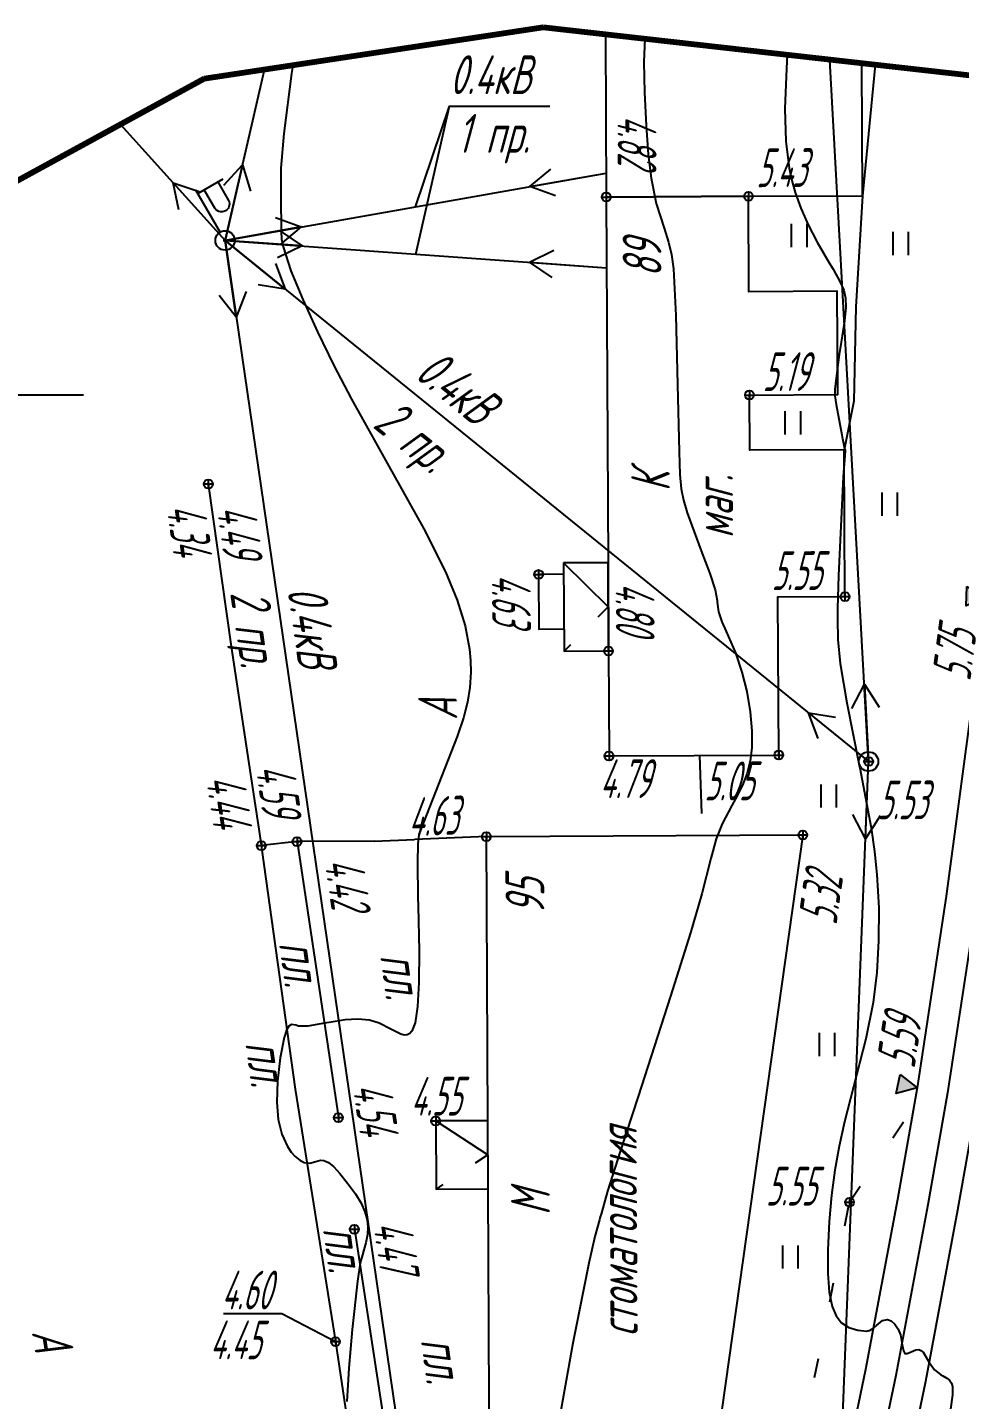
# Model space of a CAD drawing. Extents: x 1233805 to 1234355, y 654698 to 655114.
# Drawn here: x 1234030.1 to 1234054.18, y 655056.28 to 655091.71 of the extents above; entities that cross this region are included whole.
import ezdxf

# ---------------------------------------------------------------- set-up
doc = ezdxf.new("R2010")
doc.units = 0
for name, pattern in [('ИИDash_05_15', [2, 0.5, -1.5]), ('ИИDash_15_15', [3, 1.5, -1.5]), ('ИИDash_20_10', [3, 2, -1])]:
    doc.linetypes.add(name, pattern=pattern)
for name, color, linetype, lineweight in [('ИИ_ГОРИЗОНТАЛИ_ОСН', 32, 'Continuous', 25), ('ИИ_ДОРОГИ_АД', 7, 'Continuous', 25), ('ИИ_ДОРОГИ_ЖД', 7, 'Continuous', 25), ('ИИ_ЛЭП_НН', 250, 'Continuous', 25), ('ИИ_ОГРАДЫ', 7, 'Continuous', 25), ('ИИ_ОТМЕТКИ', 7, 'Continuous', 25), ('ИИ_СООРУЖЕНИЕ', 7, 'Continuous', 25), ('ИИ_СТРОЕНИЕ', 7, 'Continuous', 25), ('ИИ_УГОДЬЯ', 7, 'Continuous', 25)]:
    doc.layers.add(name, color=color, linetype=linetype, lineweight=lineweight)
doc.layers.add('Оформление точек', color=7, linetype='Continuous')
doc.styles.add('VNIPISIMPLEXCUR', font='simplex.shx', dxfattribs={"width": 0.8, "oblique": 15})
doc.styles.add('ГОСТ 2.304 КУРСИВ', font='cs_gost2304.shx', dxfattribs={"oblique": 15})
doc.linetypes.add('ИИ05155', pattern='A,0,[41,3dservice.shx,S=3,R=0,X=0,Y=0],-12', length=12)
doc.linetypes.add('ИИ052801П', pattern='A,2,[39,3dservice.shx,S=0.8,R=0,X=0,Y=0],2', length=4)
doc.linetypes.add('ИИ054742_3', pattern='A,2,-0.5,[4,3dservice.shx,S=1,R=0,X=0,Y=0],-0.5,2', length=5)

# ---------------------------------------------------------------- blocks, each defined once
blk = doc.blocks.new('ИИ05401')
at = {"color": 0, "linetype": 'Continuous', "lineweight": 25}
for points in [[(-0.4, 1.2), (-0.4, 0)], [(0.4, 1.2), (0.4, 0)]]:
    blk.add_lwpolyline(points, dxfattribs=at)
blk = doc.blocks.new('ИИ051144')
at = {"color": 0, "linetype": 'Continuous', "lineweight": 25, "flags": 128}
for points in [[(4, 0), (0, 0)], [(2.775, 0.707), (4, 0), (2.775, -0.707)]]:
    blk.add_lwpolyline(points, dxfattribs=at)
blk = doc.blocks.new('ИИ0511015')
at = {"linetype": 'Continuous', "lineweight": 25}
blk.add_hatch(color=0, dxfattribs=at).paths.add_polyline_path([(-0.05, 0, 1), (0.05, 0, 1)])
at = {"color": 0, "linetype": 'Continuous', "lineweight": 25, "flags": 128}
for points in [[(0, 0.5), (0, 3)], [(0, 2.806), (1.5, 2.806)], [(1.184, 2.806), (1.184, 1.706), (1.174, 1.617), (1.144, 1.532), (1.096, 1.456), (1.033, 1.393), (0.957, 1.345), (0.873, 1.316), (0.784, 1.306), (0.695, 1.316), (0.61, 1.345), (0.534, 1.393), (0.471, 1.456), (0.423, 1.532), (0.394, 1.617), (0.384, 1.706), (0.384, 2.806)]]:
    blk.add_lwpolyline(points, dxfattribs=at)
at = {"color": 0, "linetype": 'Continuous', "lineweight": 25}
for radius in [0.5, 0.05]:
    blk.add_circle((0, 0), radius, dxfattribs=at)
blk = doc.blocks.new('ИИ051081')
at = {"linetype": 'Continuous', "lineweight": 25}
blk.add_hatch(color=0, dxfattribs=at).paths.add_polyline_path([(-0.05, 0, 1), (0.05, 0, 1)])
at = {"color": 0, "linetype": 'Continuous', "lineweight": 25}
for radius in [0.5, 0.05]:
    blk.add_circle((0, 0), radius, dxfattribs=at)
blk = doc.blocks.new('PICKET')
at = {"color": 0, "linetype": 'Continuous', "lineweight": 25}
for p, q in [((-0.23, 0), (0.23, 0)), ((0, 0.23), (0, -0.23))]:
    blk.add_line(p, q, dxfattribs=at)
blk.add_circle((0, 0), 0.23, dxfattribs=at)
at = {"color": 0, "linetype": 'Continuous', "style": 'VNIPISIMPLEXCUR', "oblique": 15, "width": 0.8}
blk.add_attdef('OTMETKA', (1.25, 0.3), '', height=2, dxfattribs=at)
at = {"color": 8, "linetype": 'Continuous', "style": 'VNIPISIMPLEXCUR', "oblique": 15, "width": 0.8, "flags": 1}
blk.add_attdef('NOMER', (1.25, -2.7), '', height=2, dxfattribs=at)
blk = doc.blocks.new('ИИ05025')
at = {"linetype": 'Continuous', "lineweight": 25}
blk.add_hatch(color=0, dxfattribs=at).paths.add_polyline_path([(0.5, 1), (0, 0), (-0.5, 1)])
at = {"color": 0, "linetype": 'Continuous', "lineweight": 25}
blk.add_lwpolyline([(0.5, 1), (0, 0), (-0.5, 1)], close=True, dxfattribs=at)
at = {"color": 0, "linetype": 'Continuous', "style": 'VNIPISIMPLEXCUR', "oblique": 15, "width": 0.8}
blk.add_attdef('HEIGHT', (1.2, 0), '', height=2, dxfattribs=at)

msp = doc.modelspace()

# ---------------------------------------------------------------- linework, layer by layer
at = {"layer": 'ИИ_ГОРИЗОНТАЛИ_ОСН', "flags": 128}
for points, elevation in [([(1234046.044, 655091.418), (1234046.024, 655090.829), (1234046.037, 655090.03), (1234046.077, 655089.184), (1234046.135, 655088.433), (1234046.209, 655087.821), (1234046.339, 655087.171), (1234046.542, 655086.529), (1234046.661, 655086.169), (1234046.734, 655085.852), (1234046.783, 655085.479), (1234046.845, 655084.276), (1234046.887, 655082.495), (1234046.93, 655080.751), (1234046.954, 655080.168), (1234046.988, 655079.797), (1234047.044, 655079.502), (1234047.142, 655079.176), (1234047.505, 655078.195), (1234047.725, 655077.612), (1234047.862, 655077.192), (1234047.912, 655076.917), (1234047.916, 655076.872), (1234047.951, 655076.624), (1234048.038, 655076.364), (1234048.151, 655076.111), (1234048.389, 655075.559), (1234048.556, 655075.065), (1234048.679, 655074.566), (1234048.766, 655074.043), (1234048.81, 655073.548), (1234048.807, 655073.112), (1234048.766, 655072.776), (1234048.687, 655072.457), (1234048.568, 655072.146), (1234048.391, 655071.796), (1234048.295, 655071.622), (1234048.043, 655071.145), (1234047.89, 655070.762), (1234047.753, 655070.247), (1234047.517, 655069.336), (1234047.225, 655068.329), (1234046.713, 655066.694), (1234045.873, 655064.103), (1234045.411, 655062.685), (1234045.086, 655061.656), (1234044.916, 655061.063), (1234044.897, 655060.993), (1234044.875, 655060.919), (1234044.758, 655060.485), (1234044.602, 655059.801), (1234044.185, 655057.737), (1234043.84, 655055.809)], 5), ([(1234036.953, 655090.733), (1234036.92, 655090.522), (1234036.722, 655088.974), (1234036.647, 655088.076), (1234036.641, 655087.343), (1234036.642, 655087.324), (1234036.656, 655086.459), (1234036.656, 655086.445), (1234036.664, 655086.242), (1234036.7, 655086.046), (1234036.905, 655085.432), (1234037.212, 655084.685), (1234037.589, 655083.85), (1234038.01, 655082.987), (1234038.466, 655082.112), (1234039.389, 655080.459), (1234040.336, 655078.761), (1234040.896, 655077.654), (1234041.199, 655076.925), (1234041.405, 655076.264), (1234041.52, 655075.66), (1234041.545, 655075.367), (1234041.551, 655075.066), (1234041.528, 655074.664), (1234041.469, 655074.286), (1234041.366, 655073.887), (1234041.203, 655073.399), (1234040.481, 655071.573), (1234040.403, 655071.382), (1234040.207, 655070.869), (1234040.207, 655070.868), (1234040.206, 655070.863), (1234040.184, 655070.634), (1234040.174, 655070.138), (1234040.187, 655069.256), (1234040.193, 655069.016), (1234040.214, 655067.869), (1234040.209, 655067.047), (1234040.176, 655066.425), (1234040.115, 655066.011), (1234040.03, 655065.792), (1234039.974, 655065.73), (1234039.908, 655065.697), (1234039.834, 655065.692), (1234039.745, 655065.713), (1234039.485, 655065.846), (1234039.188, 655066), (1234038.93, 655066.074), (1234038.636, 655066.102), (1234038.306, 655066.084), (1234037.891, 655066.018), (1234037.773, 655065.995), (1234037.34, 655065.922), (1234037.104, 655065.924), (1234037.028, 655065.943), (1234036.922, 655065.96), (1234036.852, 655065.924), (1234036.789, 655065.818), (1234036.728, 655065.63), (1234036.625, 655065.102), (1234036.557, 655064.499), (1234036.541, 655063.96), (1234036.575, 655063.512), (1234036.666, 655063.134), (1234036.815, 655062.81), (1234036.911, 655062.671), (1234037.018, 655062.553), (1234037.132, 655062.461), (1234037.246, 655062.402), (1234037.39, 655062.379), (1234037.552, 655062.422), (1234037.666, 655062.458), (1234037.755, 655062.455), (1234037.871, 655062.402), (1234038.009, 655062.289), (1234038.171, 655062.116), (1234038.367, 655061.87), (1234038.57, 655061.589), (1234038.715, 655061.348), (1234038.817, 655061.127), (1234038.874, 655060.921), (1234038.892, 655060.737), (1234038.881, 655060.539), (1234038.842, 655060.328), (1234038.77, 655060.084), (1234038.767, 655060.073), (1234038.695, 655059.808), (1234038.626, 655059.334), (1234038.483, 655058.089), (1234038.399, 655057.088), (1234038.383, 655056.797), (1234038.346, 655056.225)], 4.5), ([(1234049.727, 655091.003), (1234049.702, 655090.656), (1234049.666, 655089.613), (1234049.69, 655088.781), (1234049.774, 655088.081), (1234049.841, 655087.762), (1234049.927, 655087.454), (1234050.073, 655087.046), (1234050.264, 655086.618), (1234050.498, 655086.172), (1234050.812, 655085.633), (1234050.909, 655085.471), (1234051.086, 655085.154), (1234051.183, 655084.928), (1234051.232, 655084.722), (1234051.241, 655084.493), (1234051.207, 655084.139), (1234051.118, 655083.589), (1234051.064, 655083.266), (1234050.958, 655082.38), (1234050.953, 655082.198), (1234050.987, 655081.979), (1234051.134, 655081.192), (1234051.147, 655081.123), (1234051.151, 655081.102), (1234051.204, 655080.842), (1234051.22, 655080.809), (1234051.225, 655080.8), (1234051.225, 655080.768), (1234051.225, 655080.768), (1234051.173, 655080.108), (1234051.048, 655077.559), (1234051.027, 655076.706), (1234051.024, 655076.503), (1234051.022, 655076.444), (1234051.028, 655075.909), (1234051.093, 655075.29), (1234051.266, 655074.27), (1234051.593, 655072.622), (1234051.599, 655072.59), (1234051.892, 655071.042), (1234051.979, 655070.429), (1234052.04, 655069.834), (1234052.087, 655068.979), (1234052.086, 655068.129), (1234052.038, 655067.309), (1234051.944, 655066.535), (1234051.758, 655065.592), (1234051.44, 655064.357), (1234051.202, 655063.452), (1234051.064, 655062.823), (1234050.954, 655062.198), (1234050.87, 655061.56), (1234050.809, 655060.876), (1234050.77, 655060.146), (1234050.77, 655059.537), (1234050.807, 655059.048), (1234050.883, 655058.682), (1234050.986, 655058.443), (1234051.129, 655058.263), (1234051.312, 655058.14), (1234051.547, 655058.067), (1234051.785, 655058.048), (1234051.869, 655058.071), (1234051.95, 655058.121), (1234052.033, 655058.193), (1234052.19, 655058.316), (1234052.311, 655058.347), (1234052.407, 655058.311), (1234052.503, 655058.225), (1234052.588, 655058.099), (1234052.649, 655057.95), (1234052.697, 655057.693), (1234052.725, 655057.534), (1234052.765, 655057.471), (1234052.824, 655057.469), (1234052.928, 655057.512), (1234053.045, 655057.561), (1234053.125, 655057.569), (1234053.18, 655057.549), (1234053.233, 655057.502), (1234053.352, 655057.31), (1234053.398, 655057.227), (1234053.528, 655057.049), (1234053.686, 655056.926), (1234053.746, 655056.894), (1234053.851, 655056.834), (1234053.919, 655056.775), (1234053.966, 655056.703), (1234053.993, 655056.615), (1234053.995, 655056.396), (1234053.941, 655056.034)], 5.5)]:
    msp.add_lwpolyline(points, dxfattribs=dict(at, elevation=elevation))
at = {"layer": 'ИИ_ДОРОГИ_АД', "flags": 128}
for points in [[(1234034.77, 655079.923), (1234035.365, 655075.728), (1234035.82, 655072.702), (1234036.105, 655070.84), (1234037.015, 655064.297), (1234038.056, 655057.773), (1234039.325, 655049.267), (1234040.529, 655041.426), (1234041.034, 655037.892), (1234041.984, 655031.606), (1234042.147, 655030.168)], [(1234037.063, 655070.687), (1234036.141, 655070.585)], [(1234039.058, 655070.701), (1234040.096, 655070.738)]]:
    msp.add_lwpolyline(points, dxfattribs=at)
at = {"layer": 'ИИ_ДОРОГИ_АД', "linetype": 'ИИDash_15_15', "flags": 128}
msp.add_lwpolyline([(1234047.462, 655072.912), (1234047.523, 655070.846)], dxfattribs=at)
at = {"layer": 'ИИ_ДОРОГИ_ЖД', "linetype": 'ИИ05155', "flags": 128}
msp.add_lwpolyline([(1234056.942, 655090.19), (1234056.854, 655089.205), (1234056.406, 655084.105), (1234055.956, 655079.572), (1234055.646, 655076.911), (1234055.304, 655074.333), (1234054.619, 655069.165), (1234053.863, 655064.2), (1234053.353, 655061.306), (1234052.529, 655056.897), (1234051.379, 655051.371), (1234050.325, 655046.877), (1234049.422, 655043.305), (1234048.454, 655039.697), (1234047.58, 655036.731), (1234046.039, 655031.861), (1234044.796, 655028.233), (1234043.622, 655025.049), (1234042.179, 655021.319), (1234039.198, 655014.351), (1234037.586, 655010.854), (1234035.853, 655007.29), (1234032.571, 655001.061), (1234029.694, 654995.996), (1234027.122, 654991.839), (1234025.105, 654988.674), (1234022.618, 654984.96), (1234017.595, 654977.758), (1234013.646, 654972.177), (1234008.65, 654965.136), (1234002.28, 654956.181), (1233998.731, 654951.199), (1233994.13, 654944.785), (1233986.376, 654933.838), (1233981.412, 654926.555), (1233978.949, 654922.759), (1233977.301, 654920.189), (1233975.515, 654917.285), (1233974.523, 654915.607), (1233972.599, 654912.296), (1233970.752, 654908.871), (1233969.264, 654906.111), (1233967.73, 654903.067), (1233965.856, 654899.173), (1233963.956, 654895.031), (1233962.058, 654890.564), (1233960.863, 654887.626), (1233960.088, 654885.632), (1233958.345, 654881.005), (1233956.808, 654876.534), (1233955.05, 654871.038), (1233952.603, 654862.181), (1233951.265, 654856.525), (1233950.235, 654851.466), (1233949.674, 654848.496), (1233949.074, 654844.738), (1233947.854, 654835.927), (1233947.007, 654828.506), (1233946.739, 654826.086), (1233946.179, 654820.687), (1233945.641, 654815.488), (1233945.346, 654812.686), (1233945.028, 654809.268), (1233944.413, 654802.921), (1233943.534, 654793.639), (1233940.158, 654750.714), (1233939.536, 654741.634), (1233937.407, 654709.458), (1233936.859, 654700.443)], dxfattribs=at)
at = {"layer": 'ИИ_ДОРОГИ_ЖД'}
for points in [[(1234054.516, 655074.437), (1234053.832, 655069.277), (1234053.079, 655064.329), (1234052.571, 655061.448), (1234051.749, 655057.051), (1234050.602, 655051.543), (1234049.552, 655047.065), (1234048.652, 655043.505), (1234047.689, 655039.912), (1234046.819, 655036.964), (1234045.284, 655032.11), (1234044.047, 655028.5), (1234042.878, 655025.33), (1234041.443, 655021.619), (1234038.471, 655014.674), (1234036.868, 655011.194), (1234035.143, 655007.649), (1234031.874, 655001.443), (1234029.01, 654996.402)], [(1234054.638, 655064.073), (1234054.125, 655061.166), (1234053.299, 655056.745), (1234052.145, 655051.201), (1234051.087, 655046.691), (1234050.181, 655043.107), (1234049.21, 655039.484), (1234048.33, 655036.502), (1234046.785, 655031.616), (1234045.536, 655027.97), (1234044.356, 655024.771), (1234042.907, 655021.023), (1234039.915, 655014.032), (1234038.296, 655010.518), (1234036.553, 655006.935), (1234033.26, 655000.684), (1234030.37, 654995.596)]]:
    msp.add_lwpolyline(points, dxfattribs=at)
at = {"layer": 'ИИ_ЛЭП_НН', "elevation": -11.67, "flags": 128}
for points in [[(1234051.827, 655072.756), (1234050.826, 655090.879)], [(1234035.202, 655086.213), (1234036.218, 655090.621)], [(1234040.124, 655087.081), (1234041.003, 655089.683)], [(1234040.13, 655085.861), (1234041.003, 655089.683), (1234043.595, 655089.683)], [(1234032.5, 655089.206), (1234035.202, 655086.213), (1234051.827, 655072.756)], [(1234035.202, 655086.213), (1234045.046, 655087.95)], [(1234035.202, 655086.213), (1234040.454, 655050.088)], [(1234035.202, 655086.213), (1234045.058, 655085.508)], [(1234049.488, 655013.35), (1234051.827, 655072.756)]]:
    msp.add_lwpolyline(points, dxfattribs=at)
at = {"layer": 'ИИ_ОГРАДЫ', "linetype": 'ИИ054742_3', "flags": 128}
for points in [[(1234039.058, 655070.701), (1234037.063, 655070.687), (1234038.13, 655063.558)], [(1234041.953, 655070.817), (1234040.096, 655070.738)], [(1234038.543, 655060.675), (1234040.05, 655050.829), (1234041.007, 655050.857)]]:
    msp.add_lwpolyline(points, dxfattribs=at)
at = {"layer": 'ИИ_ОТМЕТКИ', "elevation": 4.447}
msp.add_lwpolyline([(1234038.056, 655057.772), (1234036.671, 655058.496), (1234035.166, 655058.496)], dxfattribs=at)
at = {"layer": 'ИИ_СООРУЖЕНИЕ', "linetype": 'ИИ052801П', "flags": 128}
msp.add_lwpolyline([(1234051.996, 655090.747), (1234051.666, 655087.367), (1234051.501, 655084.499), (1234051.445, 655082.062), (1234051.198, 655080.808)], dxfattribs=at)
at = {"layer": 'ИИ_СТРОЕНИЕ'}
for points in [[(1234045.028, 655091.533), (1234045.049, 655087.333), (1234048.724, 655087.352), (1234051.666, 655087.367), (1234051.649, 655090.786)], [(1234043.95, 655077.591), (1234043.302, 655077.587), (1234043.309, 655076.177), (1234043.957, 655076.181)]]:
    msp.add_lwpolyline(points, dxfattribs=at)
for points in [[(1234045.049, 655087.333), (1234045.097, 655077.891), (1234045.108, 655075.611), (1234045.122, 655072.9), (1234049.507, 655072.922), (1234049.486, 655077.005), (1234051.217, 655077.014), (1234051.198, 655080.808), (1234048.757, 655080.795), (1234048.749, 655082.22), (1234051.032, 655082.231), (1234051.019, 655084.899), (1234048.736, 655084.888), (1234048.724, 655087.352)], [(1234043.949, 655077.886), (1234043.96, 655075.606), (1234045.108, 655075.611), (1234045.097, 655077.891)], [(1234042.054, 655050.804), (1234041.999, 655061.721), (1234041.99, 655063.479), (1234041.953, 655070.817), (1234050.128, 655070.859), (1234047.306, 655050.83), (1234045.034, 655050.819), (1234043.588, 655050.811)], [(1234040.645, 655063.472), (1234040.654, 655061.714), (1234041.999, 655061.721), (1234041.99, 655063.479)]]:
    msp.add_lwpolyline(points, close=True, dxfattribs=at)
at = {"layer": 'ИИ_СТРОЕНИЕ', "flags": 128}
msp.add_lwpolyline([(1234015.881, 655084.188), (1234024.608, 655082.229), (1234031.546, 655082.229)], dxfattribs=at)
at = {"layer": 'ИИ_СТРОЕНИЕ', "linetype": 'ИИDash_20_10', "flags": 128}
for points in [[(1234043.949, 655077.886), (1234045.103, 655076.751), (1234043.96, 655075.606)], [(1234040.645, 655063.472), (1234041.994, 655062.6), (1234040.654, 655061.714)]]:
    msp.add_lwpolyline(points, dxfattribs=at)
at = {"layer": 'ИИ_УГОДЬЯ', "linetype": 'ИИDash_05_15', "elevation": 5.546, "flags": 128}
msp.add_lwpolyline([(1234051.334, 655061.375), (1234052.993, 655063.844)], dxfattribs=at)
at = {"layer": 'ИИ_УГОДЬЯ', "linetype": 'ИИDash_05_15', "flags": 128}
msp.add_lwpolyline([(1234042.147, 655030.168), (1234045.946, 655039.34), (1234050.079, 655055.077), (1234051.334, 655061.375)], dxfattribs=at)
at = {"layer": 'Оформление точек', "color": 41, "lineweight": 80}
msp.add_lwpolyline([(1234059.482, 655089.903), (1234043.421, 655091.714), (1234034.666, 655090.386), (1234028.236, 655086.883), (1234010.907, 655086.521), (1233982.671, 655082.292), (1233956.24, 655083.199), (1233946.655, 655081.453), (1233930.199, 655076.458), (1233877.216, 655076.528), (1233835.712, 655079.571), (1233829.431, 655025.749), (1233818.221, 654852.927), (1233807.506, 654725.363), (1233805.351, 654698.229), (1234024.617, 654701.92), (1234177.241, 654711.682)], dxfattribs=at)

# ---------------------------------------------------------------- block references
at = {"layer": 'ИИ_ДОРОГИ_ЖД'}
ref = msp.add_blockref('ИИ05025', (1234054.858, 655077.01), dxfattribs=dict(at, xscale=0.4999999999999995, yscale=0.4999999999999995, zscale=0.4999999999999995, rotation=87.82266825938983))
ref.add_attrib('OTMETKA', '5.75', (1234054.452, 655074.817), dxfattribs={"layer": '0', "linetype": 'Continuous', "height": 1, "rotation": 82.446, "style": 'ГОСТ 2.304 КУРСИВ', "oblique": 15, "width": 0.65})
ref = msp.add_blockref('ИИ05025', (1234053.079, 655064.329, 5.587), dxfattribs=dict(at, xscale=0.4999999999999996, yscale=0.4999999999999996, zscale=0.4999999999999996, rotation=78.2923407661467))
ref.add_attrib('OTMETKA', '5.59', (1234053.011, 655064.811, 5.587), dxfattribs={"layer": '0', "linetype": 'Continuous', "height": 1, "rotation": 81.3454, "style": 'ГОСТ 2.304 КУРСИВ', "oblique": 15, "width": 0.65})
at = {"layer": 'ИИ_ЛЭП_НН'}
for name, p, xscale, yscale, zscale, rotation in [('ИИ051144', (1234035.202, 655086.213, -11.67), 0.4999999999999997, 0.4999999999999997, 0.4999999999999997, 77.01923639817471), ('ИИ051144', (1234045.046, 655087.95, -11.67), 0.4999999999999997, 0.4999999999999997, 0.4999999999999997, 190.0058426566319), ('ИИ051144', (1234035.202, 655086.213, -11.67), 0.4999999999999997, 0.4999999999999997, 0.4999999999999997, 132.0753239081616), ('ИИ0511015', (1234035.202, 655086.213, -11.67), 0.5, 0.5, 0.5, 29.99999999999999), ('ИИ051144', (1234035.202, 655086.213, -11.67), 0.4999999999999997, 0.4999999999999997, 0.4999999999999997, 10.00584265709565), ('ИИ051144', (1234035.202, 655086.213, -11.67), 0.4999999999999996, 0.4999999999999996, 0.4999999999999996, 321.0125405906026), ('ИИ051144', (1234035.202, 655086.213, -11.67), 0.4999999999999997, 0.4999999999999997, 0.4999999999999997, 355.9110794432673), ('ИИ051144', (1234035.202, 655086.213, -11.67), 0.4999999999999992, 0.4999999999999992, 0.4999999999999992, 278.272676885076), ('ИИ051144', (1234045.058, 655085.508, -11.67), 0.4999999999999997, 0.4999999999999997, 0.4999999999999997, 175.9110794432673), ('ИИ051144', (1234051.827, 655072.756, -11.67), 0.4999999999999997, 0.4999999999999997, 0.4999999999999997, 93.15945068989761), ('ИИ051144', (1234051.827, 655072.756, -11.67), 0.4999999999999996, 0.4999999999999996, 0.4999999999999996, 141.0125405915847), ('ИИ051144', (1234051.827, 655072.756, -11.67), 0.4999999999999997, 0.4999999999999997, 0.4999999999999997, 267.7457470972469)]:
    msp.add_blockref(name, p, dxfattribs=dict(at, xscale=xscale, yscale=yscale, zscale=zscale, rotation=rotation))
at = {"layer": 'ИИ_ЛЭП_НН', "xscale": 0.5, "yscale": 0.5, "zscale": 0.5}
msp.add_blockref('ИИ051081', (1234051.827, 655072.756, -11.67), dxfattribs=at)
at = {"layer": 'ИИ_ОТМЕТКИ'}
ref = msp.add_blockref('PICKET', (1234045.049, 655087.333, 4.823), dxfattribs=dict(at, xscale=0.5, yscale=0.5, zscale=0.5))
ref.add_attrib('OTMETKA', '4.82', (1234045.341, 655089.441, 4.823), dxfattribs={"layer": '0', "color": 0, "linetype": 'Continuous', "height": 1, "rotation": 270.2888, "style": 'ГОСТ 2.304 КУРСИВ', "oblique": 15, "width": 0.65})
ref = msp.add_blockref('PICKET', (1234048.724, 655087.352, 5.426), dxfattribs=dict(at, xscale=0.5, yscale=0.5, zscale=0.5))
ref.add_attrib('OTMETKA', '5.43', (1234048.928, 655087.588, 5.426), dxfattribs={"layer": '0', "color": 0, "linetype": 'Continuous', "height": 1, "rotation": 0.2888, "style": 'ГОСТ 2.304 КУРСИВ', "oblique": 15, "width": 0.65})
ref = msp.add_blockref('PICKET', (1234048.749, 655082.22, 5.187), dxfattribs=dict(at, xscale=0.5, yscale=0.5, zscale=0.5))
ref.add_attrib('OTMETKA', '5.19', (1234049.092, 655082.322, 5.187), dxfattribs={"layer": '0', "color": 0, "linetype": 'Continuous', "height": 1, "rotation": 0.2888, "style": 'ГОСТ 2.304 КУРСИВ', "oblique": 15, "width": 0.65})
ref = msp.add_blockref('PICKET', (1234034.77, 655079.923, 4.34), dxfattribs=dict(at, xscale=0.5, yscale=0.5, zscale=0.5))
ref.add_attrib('OTMETKA', '4.34', (1234033.687, 655079.332, 4.34), dxfattribs={"layer": '0', "color": 0, "linetype": 'Continuous', "height": 1, "rotation": 278.0764, "style": 'ГОСТ 2.304 КУРСИВ', "oblique": 15, "width": 0.65})
ref = msp.add_blockref('PICKET', (1234051.217, 655077.014, 5.55), dxfattribs=dict(at, xscale=0.5, yscale=0.5, zscale=0.5))
ref.add_attrib('OTMETKA', '5.55', (1234049.321, 655077.183, 5.55), dxfattribs={"layer": '0', "color": 0, "linetype": 'Continuous', "height": 1, "rotation": 0.2888, "style": 'ГОСТ 2.304 КУРСИВ', "oblique": 15, "width": 0.65})
ref = msp.add_blockref('PICKET', (1234043.302, 655077.587, 4.63), dxfattribs=dict(at, xscale=0.5, yscale=0.5, zscale=0.5))
ref.add_attrib('OTMETKA', '4.63', (1234042.095, 655077.588, 4.63), dxfattribs={"layer": '0', "color": 0, "linetype": 'Continuous', "height": 1, "rotation": 270.2888, "style": 'ГОСТ 2.304 КУРСИВ', "oblique": 15, "width": 0.65})
ref = msp.add_blockref('PICKET', (1234045.108, 655075.611, 4.799), dxfattribs=dict(at, xscale=0.5, yscale=0.5, zscale=0.5))
ref.add_attrib('OTMETKA', '4.80', (1234045.291, 655077.367, 4.799), dxfattribs={"layer": '0', "color": 0, "linetype": 'Continuous', "height": 1, "rotation": 270.2888, "style": 'ГОСТ 2.304 КУРСИВ', "oblique": 15, "width": 0.65})
ref = msp.add_blockref('PICKET', (1234045.122, 655072.9, 4.787), dxfattribs=dict(at, xscale=0.5, yscale=0.5, zscale=0.5))
ref.add_attrib('OTMETKA', '4.79', (1234044.884, 655071.809, 4.787), dxfattribs={"layer": '0', "color": 0, "linetype": 'Continuous', "height": 1, "rotation": 0.2888, "style": 'ГОСТ 2.304 КУРСИВ', "oblique": 15, "width": 0.65})
ref = msp.add_blockref('PICKET', (1234049.507, 655072.922, 5.053), dxfattribs=dict(at, xscale=0.5, yscale=0.5, zscale=0.5))
ref.add_attrib('OTMETKA', '5.05', (1234047.585, 655071.751, 5.053), dxfattribs={"layer": '0', "color": 0, "linetype": 'Continuous', "height": 1, "rotation": 0.2888, "style": 'ГОСТ 2.304 КУРСИВ', "oblique": 15, "width": 0.65})
ref = msp.add_blockref('PICKET', (1234051.827, 655072.756, 5.525), dxfattribs=dict(at, xscale=0.5, yscale=0.5, zscale=0.5))
ref.add_attrib('OTMETKA', '5.53', (1234052.061, 655071.264, 5.525), dxfattribs={"layer": '0', "color": 0, "linetype": 'Continuous', "height": 1, "style": 'ГОСТ 2.304 КУРСИВ', "oblique": 15, "width": 0.65})
ref = msp.add_blockref('PICKET', (1234036.141, 655070.585, 4.439), dxfattribs=dict(at, xscale=0.5, yscale=0.5, zscale=0.5))
ref.add_attrib('OTMETKA', '4.44', (1234034.703, 655072.325, 4.439), dxfattribs={"layer": '0', "color": 0, "linetype": 'Continuous', "height": 1, "rotation": 278.704, "style": 'ГОСТ 2.304 КУРСИВ', "oblique": 15, "width": 0.65})
ref = msp.add_blockref('PICKET', (1234041.953, 655070.817, 4.632), dxfattribs=dict(at, xscale=0.5, yscale=0.5, zscale=0.5))
ref.add_attrib('OTMETKA', '4.63', (1234039.951, 655070.818, 4.632), dxfattribs={"layer": '0', "color": 0, "linetype": 'Continuous', "height": 1, "rotation": 2.4354, "style": 'ГОСТ 2.304 КУРСИВ', "oblique": 15, "width": 0.65})
ref = msp.add_blockref('PICKET', (1234050.128, 655070.859, 5.32), dxfattribs=dict(at, xscale=0.5, yscale=0.5, zscale=0.5))
ref.add_attrib('OTMETKA', '5.32', (1234050.995, 655068.517, 5.32), dxfattribs={"layer": '0', "color": 0, "linetype": 'Continuous', "height": 1, "rotation": 81.9807, "style": 'ГОСТ 2.304 КУРСИВ', "oblique": 15, "width": 0.65})
ref = msp.add_blockref('PICKET', (1234037.063, 655070.687, 4.417), dxfattribs=dict(at, xscale=0.5, yscale=0.5, zscale=0.5))
ref.add_attrib('OTMETKA', '4.42', (1234037.767, 655070.183, 4.417), dxfattribs={"layer": '0', "color": 0, "linetype": 'Continuous', "height": 1, "rotation": 278.5128, "style": 'ГОСТ 2.304 КУРСИВ', "oblique": 15, "width": 0.65})
ref = msp.add_blockref('PICKET', (1234040.645, 655063.472, 4.552), dxfattribs=dict(at, xscale=0.5, yscale=0.5, zscale=0.5))
ref.add_attrib('OTMETKA', '4.55', (1234039.997, 655063.608, 4.552), dxfattribs={"layer": '0', "color": 0, "linetype": 'Continuous', "height": 1, "rotation": 0.2888, "style": 'ГОСТ 2.304 КУРСИВ', "oblique": 15, "width": 0.65})
ref = msp.add_blockref('PICKET', (1234038.13, 655063.558, 4.543), dxfattribs=dict(at, xscale=0.5, yscale=0.5, zscale=0.5))
ref.add_attrib('OTMETKA', '4.54', (1234038.494, 655064.373, 4.543), dxfattribs={"layer": '0', "color": 0, "linetype": 'Continuous', "height": 1, "rotation": 278.5128, "style": 'ГОСТ 2.304 КУРСИВ', "oblique": 15, "width": 0.65})
ref = msp.add_blockref('PICKET', (1234051.334, 655061.375, 5.546), dxfattribs=dict(at, xscale=0.5, yscale=0.5, zscale=0.5))
ref.add_attrib('OTMETKA', '5.55', (1234049.175, 655061.289, 5.546), dxfattribs={"layer": '0', "color": 0, "linetype": 'Continuous', "height": 1, "style": 'ГОСТ 2.304 КУРСИВ', "oblique": 15, "width": 0.65})
ref = msp.add_blockref('PICKET', (1234038.543, 655060.675, 4.468), dxfattribs=dict(at, xscale=0.5, yscale=0.5, zscale=0.5))
ref.add_attrib('OTMETKA', '4.47', (1234039.021, 655060.807, 4.468), dxfattribs={"layer": '0', "color": 0, "linetype": 'Continuous', "height": 1, "rotation": 278.6999, "style": 'ГОСТ 2.304 КУРСИВ', "oblique": 15, "width": 0.65})
ref = msp.add_blockref('PICKET', (1234038.056, 655057.773, 4.447), dxfattribs=dict(at, xscale=0.5, yscale=0.5, zscale=0.5))
ref.add_attrib('OTMETKA', '4.45', (1234034.807, 655057.319, 4.447), dxfattribs={"layer": '0', "color": 0, "linetype": 'Continuous', "height": 1, "style": 'ГОСТ 2.304 КУРСИВ', "oblique": 15, "width": 0.65})
ref = msp.add_blockref('PICKET', (1234053.978, 655055.479, 5.502), dxfattribs=dict(at, xscale=0.5, yscale=0.5, zscale=0.5))
ref.add_attrib('OTMETKA', '5.50', (1234054.603, 655055.629, 5.502), dxfattribs={"layer": '0', "color": 0, "linetype": 'Continuous', "height": 1, "style": 'ГОСТ 2.304 КУРСИВ', "oblique": 15, "width": 0.65})
at = {"layer": 'ИИ_УГОДЬЯ', "xscale": 0.5, "yscale": 0.5, "zscale": 0.5}
for p in [(1234050.027, 655086.038), (1234052.653, 655085.833), (1234049.865, 655081.205), (1234052.365, 655079.103), (1234050.793, 655071.565), (1234050.746, 655065.146), (1234049.801, 655059.66)]:
    msp.add_blockref('ИИ05401', p, dxfattribs=at)

# ---------------------------------------------------------------- texts
at = {"layer": 'ИИ_ДОРОГИ_АД', "style": 'ГОСТ 2.304 КУРСИВ', "oblique": 15, "width": 0.8}
for s, rotation, p in [('А', 90.8417, (1234041.2, 655073.83)), ('пл.', 277.9147, (1234036.59, 655068.064)), ('пл.', 277.9147, (1234039.204, 655067.741)), ('пл.', 277.9147, (1234035.722, 655065.483)), ('пл.', 277.9147, (1234037.724, 655060.688)), ('А', 279.063, (1234030.208, 655058.027)), ('пл.', 277.9147, (1234040.253, 655057.816))]:
    msp.add_text(s, height=1, rotation=rotation, dxfattribs=at).set_placement(p)
at = {"layer": 'ИИ_ЛЭП_НН', "style": 'ГОСТ 2.304 КУРСИВ', "oblique": 15, "width": 0.8}
for s, p in [('0.4кВ', (1234041.003, 655089.993)), ('1 пр.', (1234041.199, 655088.477))]:
    msp.add_text(s, height=1, dxfattribs=at).set_placement(p)
for s, rotation, p in [('0.4кВ', 321.0125, (1234040.064, 655082.701)), ('2 пр.', 321.0125, (1234038.99, 655081.406)), ('2 пр.', 278.2727, (1234035.332, 655077.113)), ('0.4кВ', 278.2727, (1234036.809, 655077.212))]:
    msp.add_text(s, height=1, rotation=rotation, dxfattribs=at).set_placement(p)
at = {"layer": 'ИИ_ОТМЕТКИ', "style": 'ГОСТ 2.304 КУРСИВ', "oblique": 15, "width": 0.65}
for s, p in [('4.49', (1234034.984, 655079.299)), ('4.59', (1234035.992, 655072.607))]:
    msp.add_text(s, height=1, rotation=278.0764, dxfattribs=at).set_placement(p)
msp.add_text('4.60', height=1, dxfattribs=at).set_placement((1234035.11, 655058.607))
at = {"layer": 'ИИ_СТРОЕНИЕ', "style": 'ГОСТ 2.304 КУРСИВ', "oblique": 15, "width": 0.8}
for s, p in [('89', (1234046.479, 655085.266)), ('К', (1234046.691, 655079.729)), ('маг.', (1234048.327, 655078.526)), ('95', (1234043.45, 655068.802)), ('стоматология', (1234045.865, 655057.912)), ('М', (1234043.592, 655061.037))]:
    msp.add_text(s, height=1, rotation=90.2889, dxfattribs=at).set_placement(p)

doc.saveas('drawing.dxf')
